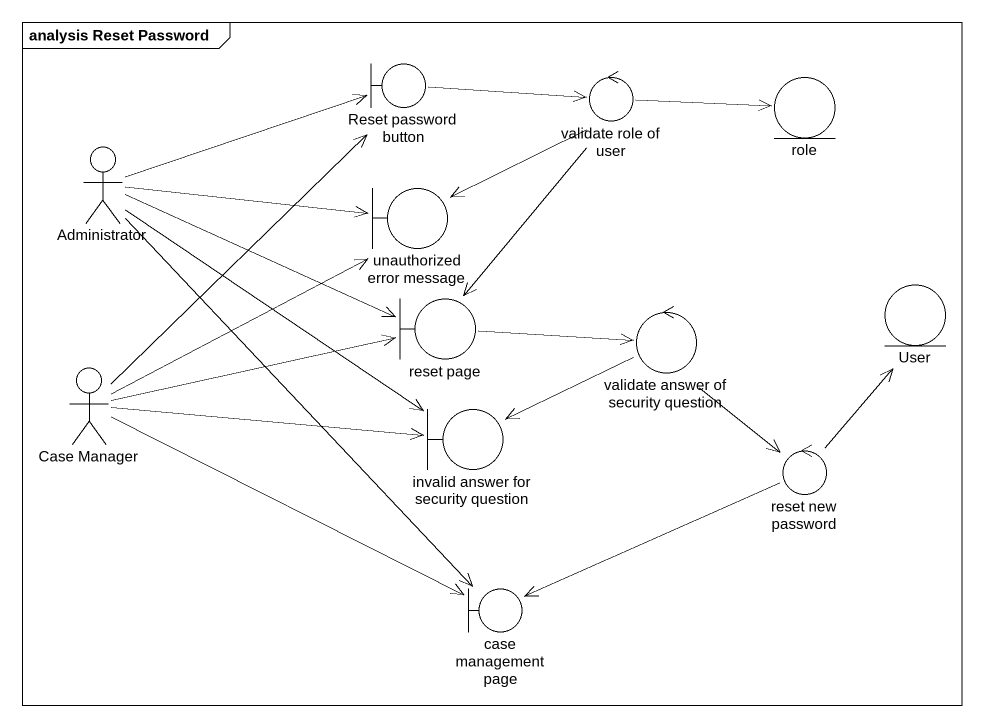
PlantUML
@startuml
mainframe analysis Reset Password
boundary "Reset password button" as Reset_password_button
control "validate role of user" as validate_role_of_user
entity role
actor Administrator
boundary "unauthorized error message" as unauthorized_error_message
boundary "reset page" as reset_page
control "validate answer of security question" as validate_answer_of_security
entity User
actor "Case Manager" as Case_Manager
boundary "invalid answer for security question" as invalid_answer_for_security
control "reset new password" as reset_new_password
boundary "case management page" as case_management_page
Reset_password_button -right-> validate_role_of_user
validate_role_of_user -right-> role
validate_role_of_user --> unauthorized_error_message
validate_role_of_user --> reset_page
Administrator -right-> Reset_password_button
Administrator -right-> unauthorized_error_message
Administrator -right-> reset_page
Administrator --> invalid_answer_for_security
Administrator --> case_management_page
reset_page -right-> validate_answer_of_security
validate_answer_of_security -left-> invalid_answer_for_security
validate_answer_of_security --> reset_new_password
Case_Manager -up-> Reset_password_button
Case_Manager -right-> unauthorized_error_message
Case_Manager -right-> reset_page
Case_Manager -right-> invalid_answer_for_security
Case_Manager -right-> case_management_page
reset_new_password -up-> User
reset_new_password -left-> case_management_page
@enduml
